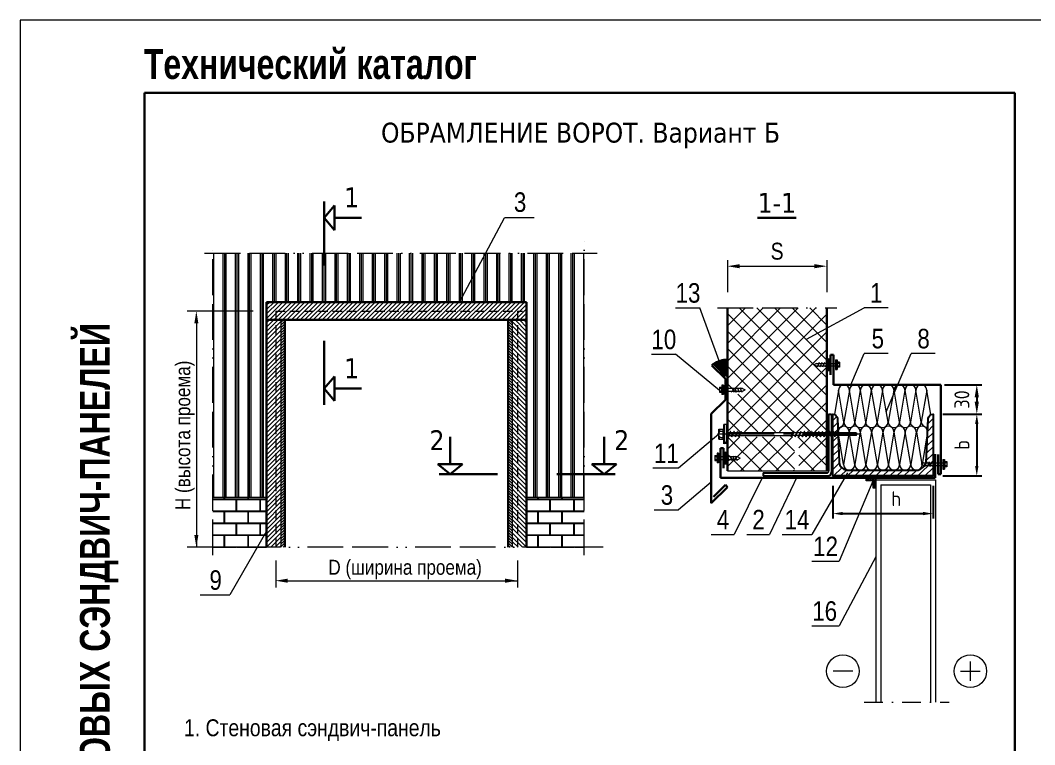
# Model space of a CAD drawing. Extents: x 5821 to 16321, y -13531 to 5774.
# Drawn here: x 5821 to 6841, y 591 to 1319 of the extents above; entities that cross this region are included whole.
import ezdxf
from ezdxf.enums import TextEntityAlignment as Align

# ---------------------------------------------------------------- set-up
doc = ezdxf.new("R2010")
doc.units = 0
doc.header["$LTSCALE"] = 3
for name, pattern in [('ACAD_ISO13W100', [36, 12, -3, 12, -3, 0, -3, 0, -3]), ('CENTER2', [28.575, 19.05, -3.175, 3.175, -3.175]), ('DASHDOT2', [12.7, 6.35, -3.175, 0, -3.175]), ('HIDDEN2', [4.7625, 3.175, -1.5875])]:
    doc.linetypes.add(name, pattern=pattern)
doc.layers.get('0').update_dxf_attribs({"linetype": 'CONTINUOUS', "lineweight": 30})
doc.layers.get('DEFPOINTS').update_dxf_attribs({"linetype": 'CONTINUOUS'})
for name, color, linetype, lineweight in [('new_fill', 8, 'CONTINUOUS', 13), ('OKNO', 254, 'CONTINUOUS', 13), ('RAZMER', 7, 'CONTINUOUS', 9), ('Нащельники', 1, 'CONTINUOUS', 30), ('Саморезы', 7, 'CONTINUOUS', 13)]:
    doc.layers.add(name, color=color, linetype=linetype, lineweight=lineweight)
doc.layers.add('Прогон', color=7, linetype='CONTINUOUS')
doc.styles.add('ROMANS', font='romans.shx', dxfattribs={"width": 0.85})
doc.styles.get("Standard").update_dxf_attribs({"font": 'TAHOMA.TTF'})
doc.styles.add('style1', font='ARIALN.TTF')
doc.styles.add('style2', font='impact.TTF')
doc.dimstyles.new('2.5', dxfattribs={"dimscale": 5, "dimtxt": 3, "dimasz": 2, "dimexe": 1, "dimexo": 2, "dimgap": 0, "dimtad": 0, "dimdec": 0, "dimlfac": 0.5, "dimzin": 9, "dimdsep": 46, "dimtxsty": 'ROMANS', "dimcen": -3, "dimdle": 1, "dimclrd": 256, "dimclre": 256, "dimclrt": 256, "dimadec": 0, "dimazin": 0, "dimtfac": 1, "dimtdec": 0, "dimtofl": 0, "dimtmove": 2, "dimatfit": 3, "dimfxl": 0, "dimtvp": 1, "dimtolj": 1, "dimtzin": 9, "dimarcsym": 0})
doc.dimstyles.new('5', dxfattribs={"dimscale": 5, "dimtxt": 3, "dimasz": 2.5, "dimexe": 1, "dimexo": 3, "dimgap": 0, "dimtad": 0, "dimdec": 0, "dimzin": 9, "dimdsep": 46, "dimtxsty": 'ROMANS', "dimblk2": 'OBLIQUE', "dimcen": -3, "dimdle": 1.5, "dimclrd": 256, "dimclre": 256, "dimclrt": 256, "dimadec": 0, "dimazin": 0, "dimtfac": 1, "dimtdec": 0, "dimtofl": 0, "dimtmove": 2, "dimatfit": 3, "dimfxl": 0, "dimtvp": 1, "dimtolj": 1, "dimtzin": 9, "dimarcsym": 0})
pattern_1 = [(45, (-2421.796, -6728.7746), (-2.2097087, 2.2097087), [])]

# ---------------------------------------------------------------- blocks, each defined once
blk = doc.blocks.new('саморез4')
at = {"layer": 'new_fill'}
blk.add_hatch(color=254, dxfattribs=at).paths.add_polyline_path([(-2.4, -9.4), (0, -9.4), (0, 9.8), (-2.4, 9.8)])
at = {"layer": 'Саморезы', "ltscale": 150}
for p, q in [((-7.9, 5), (-3.1, 5)), ((-7.9, -5), (-7.9, 5)), ((-5.9, 3.1), (-3.1, 3.1)), ((-3.8, -5), (-3.8, 5)), ((0, 9.8), (-3.1, 9.8)), ((-3.1, -9.4), (-3.1, 9.8)), ((-2.4, -9.4), (-2.4, 9.8)), ((0, -9.4), (0, 9.8)), ((64.9, 1.5), (0, 1.5)), ((1.3, -2.2), (3.4, 2.7)), ((1.9, -2.2), (4, 2.7)), ((3.7, 2.9), (3.4, 2.7)), ((3.7, 2.9), (4, 2.7)), ((4.9, -2.2), (7, 2.7)), ((5.5, -2.2), (7.6, 2.7)), ((7.3, 2.9), (7, 2.7)), ((7.3, 2.9), (7.6, 2.7)), ((8.6, -2.2), (10.7, 2.7)), ((9.2, -2.2), (11.3, 2.7)), ((11, 2.9), (10.7, 2.7)), ((11, 2.9), (11.3, 2.7)), ((12.2, -2.2), (14.3, 2.7)), ((12.8, -2.2), (14.9, 2.7)), ((14.6, 2.9), (14.3, 2.7)), ((14.6, 2.9), (14.9, 2.7)), ((64.9, -2.2), (67, 2.7)), ((65.6, -2.2), (67.7, 2.7)), ((67.3, 2.9), (67, 2.7)), ((130, 1.3), (67.1, 1.3)), ((67.3, 2.9), (67.7, 2.7)), ((68.6, -2.2), (70.7, 2.7)), ((69.2, -2.2), (71.3, 2.7)), ((71, 2.9), (70.7, 2.7)), ((71, 2.9), (71.3, 2.7)), ((72.2, -2.2), (74.3, 2.7)), ((72.8, -2.2), (74.9, 2.7)), ((74.6, 2.9), (74.3, 2.7)), ((74.6, 2.9), (74.9, 2.7)), ((75.8, -2.2), (77.9, 2.7)), ((76.4, -2.2), (78.5, 2.7)), ((78.2, 2.9), (77.9, 2.7)), ((78.2, 2.9), (78.5, 2.7)), ((79.5, -2.2), (81.5, 2.7)), ((80.1, -2.2), (82.2, 2.7)), ((81.9, 2.9), (81.5, 2.7)), ((81.9, 2.9), (82.2, 2.7)), ((83.1, -2.2), (85.2, 2.7)), ((83.7, -2.2), (85.8, 2.7)), ((85.5, 2.9), (85.2, 2.7)), ((85.5, 2.9), (85.8, 2.7)), ((86.7, -2.2), (88.8, 2.7)), ((87.3, -2.2), (89.4, 2.7)), ((89.1, 2.9), (88.8, 2.7)), ((89.1, 2.9), (89.4, 2.7)), ((90.3, -2.2), (92.4, 2.7)), ((90.9, -2.2), (93, 2.7)), ((92.7, 2.9), (92.4, 2.7)), ((92.7, 2.9), (93, 2.7)), ((94, -2.2), (96.1, 2.7)), ((94.6, -2.2), (96.7, 2.7)), ((96.4, 2.9), (96.1, 2.7)), ((96.4, 2.9), (96.7, 2.7)), ((97.6, -2.2), (99.7, 2.7)), ((98.2, -2.2), (100.3, 2.7)), ((100, 2.9), (99.7, 2.7)), ((100, 2.9), (100.3, 2.7)), ((101.2, -2.2), (103.3, 2.7)), ((101.8, -2.2), (103.9, 2.7)), ((103.6, 2.9), (103.3, 2.7)), ((103.6, 2.9), (103.9, 2.7)), ((104.8, -2.2), (106.9, 2.7)), ((105.5, -2.2), (107.6, 2.7)), ((107.2, 2.9), (106.9, 2.7)), ((107.2, 2.9), (107.6, 2.7)), ((108.5, -2.2), (110.6, 2.7)), ((109.1, -2.2), (111.2, 2.7)), ((110.9, 2.9), (110.6, 2.7)), ((110.9, 2.9), (111.2, 2.7)), ((130, 1.3), (131.2, 0)), ((-7.9, -5), (-3.1, -5)), ((-5.9, -3.1), (-3.1, -3.1)), ((0, -9.4), (-3.1, -9.4)), ((64.9, -1.5), (0, -1.5)), ((64.9, -1.5), (0, -1.5)), ((1.6, -2.4), (1.3, -2.2)), ((1.6, -2.4), (1.9, -2.2)), ((5.2, -2.4), (4.9, -2.2)), ((5.2, -2.4), (5.5, -2.2)), ((8.9, -2.4), (8.6, -2.2)), ((8.9, -2.4), (9.2, -2.2)), ((12.5, -2.4), (12.2, -2.2)), ((12.5, -2.4), (12.8, -2.2)), ((65.3, -2.4), (64.9, -2.2)), ((65.3, -2.4), (65.6, -2.2)), ((130, -1.3), (67.1, -1.3)), ((68.9, -2.4), (68.6, -2.2)), ((68.9, -2.4), (69.2, -2.2)), ((72.5, -2.4), (72.2, -2.2)), ((72.5, -2.4), (72.8, -2.2)), ((76.1, -2.4), (75.8, -2.2)), ((76.1, -2.4), (76.4, -2.2)), ((79.8, -2.4), (79.5, -2.2)), ((79.8, -2.4), (80.1, -2.2)), ((83.4, -2.4), (83.1, -2.2)), ((83.4, -2.4), (83.7, -2.2)), ((87, -2.4), (86.7, -2.2)), ((87, -2.4), (87.3, -2.2)), ((90.6, -2.4), (90.3, -2.2)), ((90.6, -2.4), (90.9, -2.2)), ((94.3, -2.4), (94, -2.2)), ((94.3, -2.4), (94.6, -2.2)), ((97.9, -2.4), (97.6, -2.2)), ((97.9, -2.4), (98.2, -2.2)), ((101.5, -2.4), (101.2, -2.2)), ((101.5, -2.4), (101.8, -2.2)), ((105.1, -2.4), (104.8, -2.2)), ((105.1, -2.4), (105.5, -2.2)), ((108.8, -2.4), (108.5, -2.2)), ((108.8, -2.4), (109.1, -2.2)), ((130, -1.3), (131.2, 0))]:
    blk.add_line(p, q, dxfattribs=at)
at = {"layer": 'Саморезы'}
for p, q in [((67.1, 1.3), (64.9, 1.5)), ((67.1, -1.3), (64.9, -1.5))]:
    blk.add_line(p, q, dxfattribs=at)
at = {"layer": 'Саморезы', "ltscale": 150}
for centre, radius, start, end in [((-5.9, 5.1), 2, 182.373, 269.9653), ((-5.9, 1.1), 2, 90.0347, 177.627), ((80.3, 1057.7), 1058.9, 271.592, 272.7554), ((-5.9, -1.1), 2, 182.373, 269.9653), ((-5.9, -5.1), 2, 90.0347, 177.627)]:
    blk.add_arc(centre, radius, start, end, dxfattribs=at)
blk = doc.blocks.new('1volna')
at = {"layer": 'new_fill'}
for p, q in [((2.7, -16.19), (-2.7, 16.19)), ((8.1, 16.19), (2.7, -16.19)), ((13.67, -16.19), (8.28, 16.19)), ((19.07, 16.19), (13.67, -16.19)), ((24.65, -16.19), (19.25, 16.19)), ((30.05, 16.19), (24.65, -16.19)), ((35.92, -16.19), (30.52, 16.19)), ((41.31, 16.19), (35.92, -16.19))]:
    blk.add_line(p, q, dxfattribs=at)
for centre, start, end in [((2.7, 16.19), 0, 180), ((13.67, 16.19), 0, 180), ((24.65, 16.19), 0, 180), ((35.92, 16.19), 0, 180), ((-2.88, -16.19), 180, 270), ((-2.7, -16.19), 270, 0), ((8.1, -16.19), 180, 270), ((8.28, -16.19), 270, 0), ((19.07, -16.19), 180, 270), ((19.25, -16.19), 270, 0), ((30.05, -16.19), 180, 270), ((30.52, -16.19), 270, 0)]:
    blk.add_arc(centre, 5.4, start, end, dxfattribs=at)
blk = doc.blocks.new('саморез1')
at = {"layer": 'new_fill'}
blk.add_hatch(color=254, dxfattribs=at).paths.add_polyline_path([(-1.2, -4.8), (0, -4.8), (0, 4.8), (-1.2, 4.8)])
at = {"layer": 'Саморезы', "ltscale": 150}
for p, q in [((-3.9, 2.6), (-1.5, 2.6)), ((-3.9, 2.6), (-3.9, -2.4)), ((-2.9, 1.7), (-1.5, 1.7)), ((-1.9, 2.6), (-1.9, -2.4)), ((0, 4.8), (-1.5, 4.8)), ((-1.5, 4.8), (-1.5, -4.8)), ((-1.2, 4.8), (-1.2, -4.8)), ((0, 4.8), (0, -4.8)), ((19.2, 1.4), (0, 1.4)), ((8.4, 2.4), (10.5, -2.4)), ((11.1, 2.4), (13.2, -2.4)), ((13.8, 2.4), (15.9, -2.4)), ((16.4, 2.4), (18.5, -2.4)), ((19.2, 1.4), (21.8, 0)), ((19.2, -1.4), (21.8, 0)), ((-3.9, -2.4), (-1.5, -2.4)), ((-2.9, -1.4), (-1.5, -1.4)), ((0, -4.8), (-1.5, -4.8)), ((0, -1.4), (19.2, -1.4))]:
    blk.add_line(p, q, dxfattribs=at)
for centre, start, end in [((-2.9, 2.7), 182.373, 269.9653), ((-2.9, 0.7), 90.0347, 177.627), ((-2.9, -0.4), 182.373, 269.9653), ((-2.9, -2.4), 90.0347, 177.627)]:
    blk.add_arc(centre, 1, start, end, dxfattribs=at)
blk = doc.blocks.new('*D549')
at = {"layer": 'DEFPOINTS', "color": 0, "transparency": 16777216}
for p in [(6735.2, 952.6), (6738.8, 923), (6782.8, 923)]:
    blk.add_point(p, dxfattribs=at)
at = {"layer": 'RAZMER', "lineweight": -2, "transparency": 16777216}
for p, q in [((6750.2, 952.6), (6787.8, 952.6)), ((6782.8, 940.1), (6782.8, 935.5)), ((6753.8, 923), (6787.8, 923))]:
    blk.add_line(p, q, dxfattribs=at)
at = {"layer": 'RAZMER', "transparency": 16777216}
for points in [[(6780.7, 940.1), (6784.9, 940.1), (6782.8, 952.6)], [(6780.7, 935.5), (6784.9, 935.5), (6782.8, 923)]]:
    blk.add_solid(points, dxfattribs=at)
at = {"layer": 'RAZMER', "transparency": 16777216, "insert": (6767.8, 937.8), "char_height": 15, "attachment_point": 5, "rotation": 90, "style": 'ROMANS'}
blk.add_mtext('\\A1;30', dxfattribs=at)
blk = doc.blocks.new('_OBLIQUE')
at = {"color": 0, "linetype": 'ByBlock'}
blk.add_line((-0.5, -0.5), (0.5, 0.5), dxfattribs=at)
blk = doc.blocks.new('*D550')
at = {"layer": 'DEFPOINTS', "color": 0, "transparency": 16777216}
for p in [(6738.8, 923), (6738.8, 861), (6782.8, 861)]:
    blk.add_point(p, dxfattribs=at)
at = {"layer": 'RAZMER', "lineweight": -2, "transparency": 16777216}
for p, q in [((6748.8, 923), (6787.8, 923)), ((6782.8, 913), (6782.8, 871)), ((6748.8, 861), (6787.8, 861))]:
    blk.add_line(p, q, dxfattribs=at)
at = {"layer": 'RAZMER', "transparency": 16777216}
for points in [[(6781.1, 913), (6784.5, 913), (6782.8, 923)], [(6781.1, 871), (6784.5, 871), (6782.8, 861)]]:
    blk.add_solid(points, dxfattribs=at)
at = {"layer": 'RAZMER', "transparency": 16777216, "insert": (6767.8, 892), "char_height": 15, "attachment_point": 5, "rotation": 90, "style": 'ROMANS'}
blk.add_mtext('\\A1;b', dxfattribs=at)
blk = doc.blocks.new('*D551')
at = {"layer": 'DEFPOINTS', "color": 0, "transparency": 16777216}
for p in [(6638.1, 861), (6738.8, 861), (6738.8, 823.1)]:
    blk.add_point(p, dxfattribs=at)
at = {"layer": 'RAZMER', "lineweight": -2, "transparency": 16777216}
for p, q in [((6638.1, 851), (6638.1, 818.1)), ((6738.8, 851), (6738.8, 818.1)), ((6648.1, 823.1), (6728.8, 823.1))]:
    blk.add_line(p, q, dxfattribs=at)
at = {"layer": 'RAZMER', "transparency": 16777216}
for points in [[(6648.1, 824.8), (6648.1, 821.5), (6638.1, 823.1)], [(6728.8, 824.8), (6728.8, 821.5), (6738.8, 823.1)]]:
    blk.add_solid(points, dxfattribs=at)
at = {"layer": 'RAZMER', "transparency": 16777216, "insert": (6701.8, 838.1), "char_height": 15, "attachment_point": 5, "style": 'ROMANS'}
blk.add_mtext('\\A1;h', dxfattribs=at)

msp = doc.modelspace()

# ---------------------------------------------------------------- hatches: boundary and pattern name
at = {"layer": 'new_fill'}
h = msp.add_hatch(dxfattribs=at)
h.set_pattern_fill('PLAST', color=256, scale=50, angle=90, style=0)
h.set_pattern_definition([(90, (-2421.796, -6728.775), (-12.5, 8e-16), []), (90, (-2423.358, -6728.775), (-12.5, 8e-16), []), (90, (-2424.921, -6728.775), (-12.5, 8e-16), [])])
h.paths.add_polyline_path([(6068.75, 1035.67), (6262.63, 1035.67), (6289.07, 1084.94), (6014.67, 1084.94), (6014.67, 839.27), (6068.75, 839.27)])
h.paths.add_polyline_path([(6330.16, 839.27), (6388.15, 839.27), (6388.15, 1084.94), (6289.07, 1084.94), (6262.63, 1035.67), (6330.16, 1035.67)])
h.paths.add_polyline_path([(6001.29, 821.69), (6001.29, 981.75), (5971.79, 981.75), (5971.79, 821.69)], flags=9)
h = msp.add_hatch(dxfattribs=at)
h.set_pattern_fill('ANSI31', color=1, scale=25, style=0)
h.set_pattern_definition(pattern_1)
h.paths.add_polyline_path([(6320.95, 1026.67), (6320.95, 1017.67), (6330.16, 1017.67), (6330.16, 1035.67), (6068.75, 1035.67), (6068.75, 1017.67), (6077.96, 1017.67), (6077.96, 1026.67)])
h.paths.add_polyline_path([(6320.95, 1017.67), (6320.95, 1026.67), (6077.96, 1026.67), (6077.96, 1017.67)], flags=17)
h = msp.add_hatch(dxfattribs=at)
h.set_pattern_fill('ANSI37', color=256, scale=100, style=0)
h.set_pattern_definition([(45, (1906.705, -2906.468), (-8.838835, 8.838835), []), (135, (1906.705, -2906.468), (-8.838835, -8.838835), [])])
h.paths.add_polyline_path([(6632.03, 1029.84), (6532.03, 1029.92), (6532.03, 945.01), (6542.47, 945.01), (6542.47, 940.81), (6532.03, 940.81), (6532.03, 905.2), (6632.03, 905.2)])
h.paths.add_polyline_path([(6599.65, 889.15), (6601.75, 891.83), (6603.85, 889.15), (6603.85, 865.92), (6632.03, 865.92), (6632.03, 900.4), (6532.03, 900.4), (6532.03, 865.92), (6599.65, 865.92)])
h = msp.add_hatch(dxfattribs=at)
h.set_pattern_fill('ANSI31', color=1, scale=25, style=0)
h.set_pattern_definition(pattern_1)
h.paths.add_polyline_path([(6077.96, 1017.67), (6068.75, 1017.67), (6068.75, 789.27), (6077.96, 789.27)])
h.paths.add_polyline_path([(6083.17, 1017.67), (6077.96, 1017.67), (6077.96, 789.27), (6083.17, 789.27)])
h = msp.add_hatch(dxfattribs=at)
h.set_pattern_fill('ANSI31', color=1, scale=15, style=0)
h.set_pattern_definition([(45, (-2421.7959, -6728.7746), (-1.3258252, 1.3258252), [])])
h.paths.add_polyline_path([(6087.17, 1017.67), (6083.17, 1017.67), (6083.17, 789.27), (6087.17, 789.27)])
h = msp.add_hatch(dxfattribs=at)
h.set_pattern_fill('ANSI31', color=1, scale=15, style=0)
h.set_pattern_definition([(135, (14820.7076, -6728.7746), (1.3258252, 1.3258252), [])])
h.paths.add_polyline_path([(6311.75, 1017.67), (6315.75, 1017.67), (6315.75, 789.27), (6311.75, 789.27)])
h = msp.add_hatch(dxfattribs=at)
h.set_pattern_fill('ANSI31', color=1, scale=25, style=0)
h.set_pattern_definition([(135, (14820.7076, -6728.7746), (2.2097087, 2.2097087), [])])
h.paths.add_polyline_path([(6320.95, 1017.67), (6330.16, 1017.67), (6330.16, 789.27), (6320.95, 789.27)])
h.paths.add_polyline_path([(6315.75, 1017.67), (6320.95, 1017.67), (6320.95, 789.27), (6315.75, 789.27)])
h = msp.add_hatch(dxfattribs=at)
h.set_pattern_fill('NET3', color=256, scale=10, style=0)
h.set_pattern_definition([(0, (35400.8226, -889.9519), (0, 1.25), []), (60, (35400.8226, -889.9519), (-1.082531755, 0.625), []), (120, (35400.8226, -889.9519), (-1.082531755, -0.625), [])])
h.paths.add_polyline_path([(6532.03, 978.15, 0.162552), (6518.01, 973.68), (6530.03, 961.66), (6532.03, 961.66)])
h = msp.add_hatch(dxfattribs=at)
h.set_pattern_fill('NET3', color=256, scale=10, style=0)
h.set_pattern_definition([(0, (2010.4856, -2876.735), (0, 1.25), []), (60, (2010.4856, -2876.735), (-1.08253175, 0.625), []), (120, (2010.4856, -2876.735), (-1.08253175, -0.625), [])])
h.paths.add_polyline_path([(6632.03, 976.59), (6632.03, 974.75), (6635.81, 974.75), (6635.81, 976.59, 1)])
h.paths.add_polyline_path([(6635.81, 974.75), (6632.03, 974.75), (6632.03, 970.55), (6635.81, 970.55)])
h.paths.add_polyline_path([(6632.03, 970.55), (6632.03, 968.7, 1), (6635.81, 968.7), (6635.81, 970.55)])
h = msp.add_hatch(dxfattribs=at)
h.set_pattern_fill('_USER', color=256, scale=5, angle=45, style=0, pattern_type=0)
h.set_pattern_definition([(45, (6740.3763, 1160.527), (-3.53553, 3.53553), [])])
h.paths.add_polyline_path([(6738.81, 922.96, 0.384053), (6734.03, 918.51), (6733.4, 905.69, -0.0121737), (6733.4, 905.42), (6733.37, 905.25), (6731.86, 874.42, -0.2348641), (6723.89, 866.89), (6651.82, 866.89, -0.3466595), (6644.49, 874.42), (6643.34, 901.48), (6640.89, 901.48), (6640.51, 900.59), (6640.2, 900.37), (6639.9, 900.59), (6640.28, 901.48), (6638.08, 901.48), (6638.08, 860.96), (6738.81, 860.96)])
h.paths.add_polyline_path([(6642.6, 918.94, 0.3381081), (6638.08, 922.96), (6638.08, 904.81), (6638.37, 905.49), (6638.67, 905.71), (6638.98, 905.49), (6638.4, 904.12), (6641.41, 904.12), (6642, 905.49), (6642.3, 905.71), (6642.61, 905.49), (6642.02, 904.12), (6643.23, 904.12)])
h = msp.add_hatch(dxfattribs=at)
h.set_pattern_fill('NET3', color=256, scale=10, style=0)
h.set_pattern_definition([(0, (1906.7046, -2970.4616), (0, 1.25), []), (60, (1906.7046, -2970.4616), (-1.08253175, 0.625), []), (120, (1906.7046, -2970.4616), (-1.08253175, -0.625), [])])
h.paths.add_polyline_path([(6528.25, 882.87), (6528.25, 881.02), (6532.03, 881.02), (6532.03, 882.87, 1)])
h.paths.add_polyline_path([(6532.03, 881.02), (6528.25, 881.02), (6528.25, 876.82), (6532.03, 876.82)])
h.paths.add_polyline_path([(6528.25, 876.82), (6528.25, 874.98, 1), (6532.03, 874.98), (6532.03, 876.82)])
h = msp.add_hatch(dxfattribs=at)
h.set_pattern_fill('NET3', color=256, scale=18, style=0)
h.set_pattern_definition([(0, (5607.0214, 2753.1343), (0, 2.25), []), (60, (5607.0214, 2753.1343), (-1.9485572, 1.125), []), (120, (5607.0214, 2753.1343), (-1.9485572, -1.125), [])])
h.paths.add_polyline_path([(6681.4, 858.92), (6671.48, 858.92), (6671.48, 855.92), (6678.4, 855.92), (6678.4, 849), (6681.4, 849)])
h = msp.add_hatch(dxfattribs=at)
h.set_pattern_fill('AR-B816C', color=256, scale=1.5, style=0)
h.set_pattern_definition([(0, (6014.671, 789.27), (12, 12), [23.4375, -0.5625]), (0, (6002.671, 789.833), (12, 12), [23.4375, -0.5625]), (90, (6014.671, 789.27), (-12, 12), [-12.5625, 11.4375]), (90, (6014.109, 789.27), (-12, 12), [-12.5625, 11.4375])])
h.paths.add_polyline_path([(6048.75, 839.27), (6014.67, 839.27), (6014.67, 789.27), (6048.75, 789.27)])
h.paths.add_polyline_path([(6068.75, 839.27), (6048.75, 839.27), (6048.75, 789.27), (6059.39, 789.27), (6068.75, 805.52)])
h.paths.add_polyline_path([(6068.75, 805.52), (6059.39, 789.27), (6068.75, 789.27)])
h = msp.add_hatch(dxfattribs=at)
h.set_pattern_fill('AR-B816C', color=256, scale=1.5, style=0)
h.set_pattern_definition([(0, (6330.161, 789.27), (12, 12), [23.4375, -0.5625]), (0, (6318.161, 789.833), (12, 12), [23.4375, -0.5625]), (90, (6330.161, 789.27), (-12, 12), [-12.5625, 11.4375]), (90, (6329.599, 789.27), (-12, 12), [-12.5625, 11.4375])])
h.paths.add_polyline_path([(6388.15, 839.27), (6330.16, 839.27), (6330.16, 789.27), (6388.15, 789.27)])

# ---------------------------------------------------------------- linework, layer by layer
at = {"color": 1}
for p, q in [((5946.09, 1245.91), (5946.09, -166.24)), ((5946.09, 1245.91), (6821.09, 1245.91)), ((6821.09, 1245.91), (6821.09, -116.24))]:
    msp.add_line(p, q, dxfattribs=at)
for p, q in [((6126.74, 1072.3), (6126.74, 1136.72)), ((6126.74, 1120.33), (6136.98, 1132.68)), ((6136.98, 1107.99), (6136.98, 1132.68)), ((6126.74, 1120.33), (6136.98, 1107.99)), ((6136.98, 1120.33), (6164.27, 1120.33)), ((6562.22, 1120.33), (6601.32, 1120.33)), ((6532.03, 1029.92), (6532.03, 865.92)), ((6632.03, 1029.92), (6632.03, 865.92)), ((6126.74, 996.71), (6126.74, 932.29)), ((6126.74, 948.68), (6136.98, 961.02)), ((6136.98, 961.02), (6136.98, 936.33)), ((6126.74, 948.68), (6136.98, 936.33)), ((6136.98, 948.68), (6164.27, 948.68)), ((6253.38, 872.87), (6253.38, 900.15)), ((6408.25, 872.87), (6408.25, 900.15)), ((6253.38, 862.62), (6241.04, 872.87)), ((6241.04, 872.87), (6265.73, 872.87)), ((6253.38, 862.62), (6265.73, 872.87)), ((6408.25, 862.62), (6395.91, 872.87)), ((6420.59, 872.87), (6395.91, 872.87)), ((6408.25, 862.62), (6420.59, 872.87)), ((6300.98, 862.62), (6242.3, 862.62)), ((6360.66, 862.62), (6419.34, 862.62))]:
    msp.add_line(p, q)
at = {"layer": 'new_fill'}
for p, q in [((6530.03, 961.66), (6532.03, 961.66)), ((6643.69, 947.25), (6639.58, 922.61)), ((6649.27, 914.87), (6643.87, 947.25)), ((6654.66, 947.25), (6649.27, 914.87)), ((6660.24, 914.87), (6654.85, 947.25)), ((6665.64, 947.25), (6660.24, 914.87)), ((6671.22, 914.87), (6665.82, 947.25)), ((6676.62, 947.25), (6671.22, 914.87)), ((6682.48, 914.87), (6677.09, 947.25)), ((6687.88, 947.25), (6682.48, 914.87)), ((6693.65, 914.87), (6687.88, 947.25)), ((6699.49, 947.25), (6693.65, 914.87)), ((6705.07, 914.87), (6699.68, 947.25)), ((6710.47, 947.25), (6705.07, 914.87)), ((6716.05, 914.87), (6710.65, 947.25)), ((6721.45, 947.25), (6716.05, 914.87)), ((6727.03, 914.87), (6721.63, 947.25)), ((6732.42, 947.25), (6727.03, 914.87)), ((6736.57, 922.38), (6732.42, 947.25)), ((6648.94, 872.39), (6643.44, 905.42)), ((6654.44, 905.42), (6648.94, 872.39)), ((6660.14, 872.39), (6654.63, 905.42)), ((6665.64, 905.42), (6660.14, 872.39)), ((6671.33, 872.39), (6665.83, 905.42)), ((6676.84, 905.42), (6671.33, 872.39)), ((6682.82, 872.39), (6677.32, 905.42)), ((6688.33, 905.42), (6682.82, 872.39)), ((6681.4, 858.92), (6671.48, 858.92)), ((6671.48, 855.92), (6671.48, 858.92)), ((6681.4, 858.92), (6681.4, 849)), ((6678.4, 855.92), (6671.48, 855.92)), ((6678.4, 855.92), (6678.4, 849)), ((6678.4, 849), (6681.4, 849))]:
    msp.add_line(p, q, dxfattribs=at)
for centre, radius, start, end in [((6531.72, 954.92), 23.23, 89.23203, 126.16319), ((6649.27, 947.25), 5.4, 0, 180), ((6660.24, 947.25), 5.4, 0, 180), ((6671.22, 947.25), 5.4, 0, 180), ((6682.48, 947.25), 5.4, 0, 180), ((6693.69, 946.84), 5.82, 4.03794, 175.96206), ((6705.07, 947.25), 5.4, 0, 180), ((6716.05, 947.25), 5.4, 0, 180), ((6727.03, 947.25), 5.4, 0, 180), ((6648.94, 905.42), 5.5, 0, 180), ((6643.87, 914.87), 5.4, 270, 0), ((6654.66, 914.87), 5.4, 180, 270), ((6660.14, 905.42), 5.5, 0, 180), ((6654.85, 914.87), 5.4, 270, 0), ((6665.64, 914.87), 5.4, 180, 270), ((6665.82, 914.87), 5.4, 270, 0), ((6671.33, 905.42), 5.5, 0, 180), ((6676.63, 914.88), 5.41, 180.04383, 272.66588), ((6677.08, 914.87), 5.4, 267.84327, 359.97131), ((6682.82, 905.42), 5.5, 0, 180), ((6687.88, 914.87), 5.4, 180, 270), ((6687.59, 915.57), 6.1, 272.71397, 353.43601), ((6699.83, 915.7), 6.23, 187.66732, 268.61677), ((6699.68, 914.87), 5.4, 270, 0), ((6710.48, 914.87), 5.4, 180.02188, 271.88317), ((6710.65, 914.87), 5.4, 270, 0), ((6721.45, 914.87), 5.4, 180.02188, 271.88317), ((6721.63, 914.87), 5.4, 270, 0), ((6732.83, 915.67), 5.86, 187.87776, 277.61211), ((6654.44, 872.39), 5.5, 180, 270), ((6654.63, 872.39), 5.5, 270, 0), ((6665.64, 872.39), 5.5, 180, 270), ((6665.83, 872.39), 5.5, 270, 0), ((6676.84, 872.39), 5.5, 180, 270), ((6677.32, 872.39), 5.5, 270, 0)]:
    msp.add_arc(centre, radius, start, end, dxfattribs=at)
at = {"layer": 'OKNO'}
for p, q in [((6681.4, 856.92), (6681.4, 633.69)), ((6681.4, 856.92), (6741.4, 856.92)), ((6741.4, 856.92), (6741.4, 633.69)), ((6686.4, 851.92), (6686.4, 633.69)), ((6686.4, 851.92), (6736.4, 851.92)), ((6736.4, 851.92), (6736.4, 633.69))]:
    msp.add_line(p, q, dxfattribs=at)
at = {"layer": 'RAZMER'}
for p, q in [((6262.63, 1035.67), (6308.07, 1120.33)), ((6337.93, 1120.33), (6308.07, 1120.33)), ((6532.03, 1077.78), (6532.03, 1045.53)), ((6544.53, 1071.68), (6619.53, 1071.68)), ((6632.03, 1077.7), (6632.03, 1045.53)), ((6055.1, 1026.67), (5988.95, 1026.67)), ((6480.03, 1029.93), (6504.19, 1029.93)), ((6523.68, 976.72), (6504.19, 1029.93)), ((6611.57, 998.26), (6669.6, 1029.93)), ((6693.57, 1029.93), (6669.6, 1029.93)), ((5998.12, 1014.17), (5998.12, 789.27)), ((6455.87, 983.2), (6480.03, 983.2)), ((6524.09, 946.94), (6480.03, 983.2)), ((6656.15, 952.65), (6669.6, 984.05)), ((6693.57, 984.05), (6669.6, 984.05)), ((6691.76, 925.48), (6716.85, 984.05)), ((6740.81, 984.05), (6716.85, 984.05)), ((6523.55, 902.8), (6483.03, 868.66)), ((6483.03, 868.66), (6457, 868.66)), ((6532.03, 865.92), (6632.03, 865.92)), ((6567.11, 858.92), (6538.75, 802.16)), ((6567.97, 860.96), (6567.97, 863.96)), ((6602.49, 860.96), (6574.49, 802.16)), ((6652.94, 864.15), (6616.85, 802.16)), ((6515.88, 854.56), (6483.03, 826.88)), ((6678.4, 855.82), (6644.39, 775.27)), ((6068.75, 839.27), (6014.67, 839.27)), ((6388.15, 839.27), (6330.16, 839.27)), ((6458.36, 826.88), (6483.03, 826.88)), ((6068.75, 805.52), (6031.83, 741.42)), ((6515.78, 802.16), (6538.75, 802.16)), ((6551.52, 802.16), (6574.49, 802.16)), ((6586.98, 802.16), (6616.85, 802.16)), ((6055.1, 789.27), (5988.95, 789.27)), ((6077.96, 775.86), (6077.96, 748.85)), ((6320.95, 775.86), (6320.95, 748.85)), ((6616.85, 775.27), (6644.39, 775.27)), ((6681.4, 779.82), (6644.39, 710.3)), ((6090.06, 755.7), (6320.95, 755.7)), ((6001.97, 741.42), (6031.83, 741.42)), ((6616.85, 710.3), (6644.39, 710.3)), ((6776.33, 654.93), (6776.33, 674.63)), ((6658.07, 664.78), (6638.37, 664.78)), ((6766.48, 664.78), (6786.18, 664.78))]:
    msp.add_line(p, q, dxfattribs=at)
at = {"layer": 'RAZMER', "linetype": 'ACAD_ISO13W100'}
for p, q in [((6014.67, 781.26), (6014.67, 1094.8)), ((6388.15, 781.26), (6388.15, 1100.76)), ((6006.44, 1084.94), (6401.2, 1084.94)), ((6522.03, 1029.93), (6642.03, 1029.84)), ((6407.21, 789.27), (6005.38, 789.27))]:
    msp.add_line(p, q, dxfattribs=at)
at = {"layer": 'RAZMER', "linetype": 'HIDDEN2'}
for p, q in [((6077.96, 1026.67), (6077.96, 789.27)), ((6077.96, 1026.67), (6325.95, 1026.67)), ((6320.95, 1026.67), (6320.95, 789.27))]:
    msp.add_line(p, q, dxfattribs=at)
at = {"layer": 'RAZMER', "linetype": 'CENTER2'}
msp.add_line((6664.82, 902.8), (6520.98, 902.8), dxfattribs=at)
at = {"layer": 'RAZMER', "linetype": 'DASHDOT2'}
msp.add_line((6669.44, 633.69), (6755.11, 633.69), dxfattribs=at)
at = {"layer": 'RAZMER'}
msp.add_lwpolyline([(6871.09, 1318.76), (5821.09, 1318.76), (5821.09, -166.24), (6871.09, -166.24)], close=True, dxfattribs=at)
for centre in [(6648.22, 664.78), (6776.33, 664.78)]:
    msp.add_circle(centre, 16.39, dxfattribs=at)
for centre, start, end in [((6633.92, 976.59), 0, 180), ((6633.92, 968.7), 180, 0), ((6530.14, 892.87), 0, 180), ((6530.14, 882.87), 0, 180), ((6530.14, 874.98), 180, 0)]:
    msp.add_arc(centre, 1.89, start, end, dxfattribs=at)
for points in [[(6544.53, 1073.76), (6544.53, 1069.6), (6532.03, 1071.68)], [(6619.53, 1073.76), (6619.53, 1069.6), (6632.03, 1071.68)], [(5996.04, 1014.17), (6000.21, 1014.17), (5998.12, 1026.67)], [(5996.04, 801.77), (6000.21, 801.77), (5998.12, 789.27)], [(6090.06, 757.79), (6090.06, 753.62), (6077.56, 755.7)], [(6308.45, 757.79), (6308.45, 753.62), (6320.95, 755.7)]]:
    msp.add_solid(points, dxfattribs=at)
at = {"layer": 'Нащельники'}
for p, q in [((6068.75, 1035.67), (6330.16, 1035.67)), ((6068.75, 1035.67), (6068.75, 789.27)), ((6330.16, 1035.67), (6330.16, 789.27)), ((6068.75, 1017.67), (6330.16, 1017.67)), ((6087.17, 1017.67), (6087.17, 789.27)), ((6311.75, 1017.67), (6311.75, 789.27)), ((6638.81, 982.65), (6635.81, 982.65)), ((6635.81, 982.65), (6635.81, 962.65)), ((6638.81, 952.65), (6638.81, 982.65)), ((6518.01, 973.68), (6516.38, 972.06)), ((6530.03, 958.42), (6516.38, 972.06)), ((6530.03, 961.66), (6518.01, 973.68)), ((6530.03, 937.42), (6530.03, 958.42)), ((6638.81, 952.65), (6746.81, 952.65)), ((6746.81, 952.65), (6746.81, 862.65)), ((6515.88, 923.27), (6530.03, 937.42)), ((6515.88, 923.27), (6515.88, 833.54)), ((6525.25, 888.92), (6525.25, 858.92)), ((6528.25, 888.92), (6525.25, 888.92)), ((6528.25, 868.92), (6528.25, 888.92)), ((6740.81, 882.96), (6740.81, 858.92)), ((6743.81, 862.65), (6743.81, 882.65)), ((6525.25, 858.92), (6740.81, 858.92)), ((6746.81, 862.65), (6743.81, 862.65)), ((6515.88, 833.54), (6532.15, 849.8)), ((6518.01, 839.9), (6530.03, 851.92)), ((6530.03, 851.92), (6532.15, 849.8))]:
    msp.add_line(p, q, dxfattribs=at)
at = {"layer": 'Нащельники', "lineweight": 18}
for p, q in [((6083.17, 1017.67), (6083.17, 789.27)), ((6315.75, 1017.67), (6315.75, 789.27))]:
    msp.add_line(p, q, dxfattribs=at)
at = {"layer": 'Прогон'}
for p, q in [((6633.76, 922.96), (6636.76, 922.96)), ((6633.76, 922.96), (6633.76, 865.96)), ((6636.76, 922.96), (6636.76, 864.96)), ((6567.97, 863.96), (6567.97, 860.96)), ((6567.97, 863.96), (6631.76, 863.96)), ((6567.97, 860.96), (6632.76, 860.96))]:
    msp.add_line(p, q, dxfattribs=at)
at = {"layer": 'Прогон', "linetype": 'Continuous'}
msp.add_lwpolyline([(6638.08, 922.96), (6638.08, 922.96, -0.3381081), (6642.6, 918.94), (6644.49, 874.42, 0.3466595), (6651.82, 866.89), (6723.89, 866.89, 0.2348641), (6731.86, 874.42), (6734.03, 918.51, -0.384053), (6738.81, 922.96), (6738.81, 922.96), (6738.81, 860.96), (6638.08, 860.96)], format="xyb", close=True, dxfattribs=at)
at = {"layer": 'Прогон'}
for centre, radius in [((6631.76, 865.96), 2), ((6632.76, 864.96), 4)]:
    msp.add_arc(centre, radius, 270, 0, dxfattribs=at)

# ---------------------------------------------------------------- block references
at = {"layer": 'new_fill', "xscale": 1.02, "yscale": 1.02, "zscale": 1.02}
msp.add_blockref('1volna', (6691.26, 888.9), dxfattribs=at)
at = {"layer": 'RAZMER'}
msp.add_blockref('саморез1', (6528.03, 947.42), dxfattribs=at)
at = {"layer": 'Саморезы', "xscale": -1}
for p in [(6640.81, 972.65), (6748.81, 872.65)]:
    msp.add_blockref('саморез1', p, dxfattribs=at)
at = {"layer": 'Саморезы'}
for name, p in [('саморез4', (6531.43, 902.8)), ('саморез1', (6523.25, 878.92))]:
    msp.add_blockref(name, p, dxfattribs=at)

# ---------------------------------------------------------------- texts
msp.add_text('ОБРАМЛЕНИЕ ВОРОТ. Вариант Б', height=20).set_placement((6384.39, 1205.91), align=Align.MIDDLE_CENTER)
for p in [(6146.73, 1130.77), (6146.73, 959.12)]:
    msp.add_text('1', height=20).set_placement(p)
at = {"style": 'style1'}
for s, height, p in [('3', 19.61, (6317.38, 1126.28)), ('13', 19.612, (6479.93, 1035.05)), ('1', 19.61, (6675.46, 1035.05)), ('10', 19.612, (6455.67, 988.32)), ('5', 19.61, (6677.04, 989.17)), ('8', 19.61, (6723.06, 989.17)), ('11', 19.612, (6458.18, 873.84)), ('3', 19.61, (6465.03, 832)), ('4', 19.61, (6521.38, 807.28)), ('2', 19.61, (6557.11, 807.28)), ('14', 19.612, (6589.52, 807.28)), ('12', 19.612, (6618.24, 780.4)), ('9', 19.61, (6011.28, 746.54)), ('16', 19.612, (6617.36, 715.42)), ('1. Стеновая сэндвич-панель', 17, (5985.69, 599.43))]:
    msp.add_text(s, height=height, dxfattribs=at).set_placement(p)
for s, p in [('1-1', (6581.77, 1125.33)), ('2', (6240.08, 886.87)), ('2', (6425.77, 886.87))]:
    msp.add_text(s, height=20).set_placement(p, align=Align.CENTER)
at = {"insert": (6582.03, 1086.68), "char_height": 17, "attachment_point": 5, "style": 'style1'}
msp.add_mtext('\\A1;S', dxfattribs=at)
at = {"layer": 'new_fill', "style": 'style2'}
msp.add_text('Технический каталог', height=30, dxfattribs=at).set_placement((5945.3, 1259.81))
msp.add_text('2. УЗЛЫ КРЕПЛЕНИЯ СТЕНОВЫХ СЭНДВИЧ-ПАНЕЛЕЙ', height=30, rotation=90, dxfattribs=at).set_placement((5911.09, 576.26), align=Align.CENTER)
at = {"layer": 'Прогон', "style": 'style1'}
msp.add_text('Н (высота проема)', height=15, rotation=90, dxfattribs=at).set_placement((5991.96, 901.72), align=Align.CENTER)
msp.add_text('D (ширина проема)', height=15, dxfattribs=at).set_placement((6208.01, 761.7), align=Align.CENTER)

# ---------------------------------------------------------------- dimensions: what is measured, and where the dimension line sits
at = {"layer": 'RAZMER'}
dim = msp.add_linear_dim(base=(6782.78, 922.96), p1=(6735.22, 952.65), p2=(6738.81, 922.96), angle=90, dimstyle='5', dxfattribs=at)
dim.commit()
dim.dimension.update_dxf_attribs({"geometry": '*D549', "text_midpoint": (6767.78, 937.81)})
dim = msp.add_linear_dim(base=(6782.78, 860.96), p1=(6738.81, 922.96), p2=(6738.81, 860.96), angle=90, text='b', dimstyle='2.5', dxfattribs=at)
dim.commit()
dim.dimension.update_dxf_attribs({"geometry": '*D550', "text_midpoint": (6767.78, 891.96)})
dim = msp.add_linear_dim(base=(6738.81, 823.15), p1=(6638.08, 860.96), p2=(6738.81, 860.96), text='h', dimstyle='2.5', dxfattribs=at)
dim.commit()
dim.dimension.update_dxf_attribs({"geometry": '*D551', "text_midpoint": (6701.79, 838.15), "dimtype": 160})

doc.saveas('drawing.dxf')
